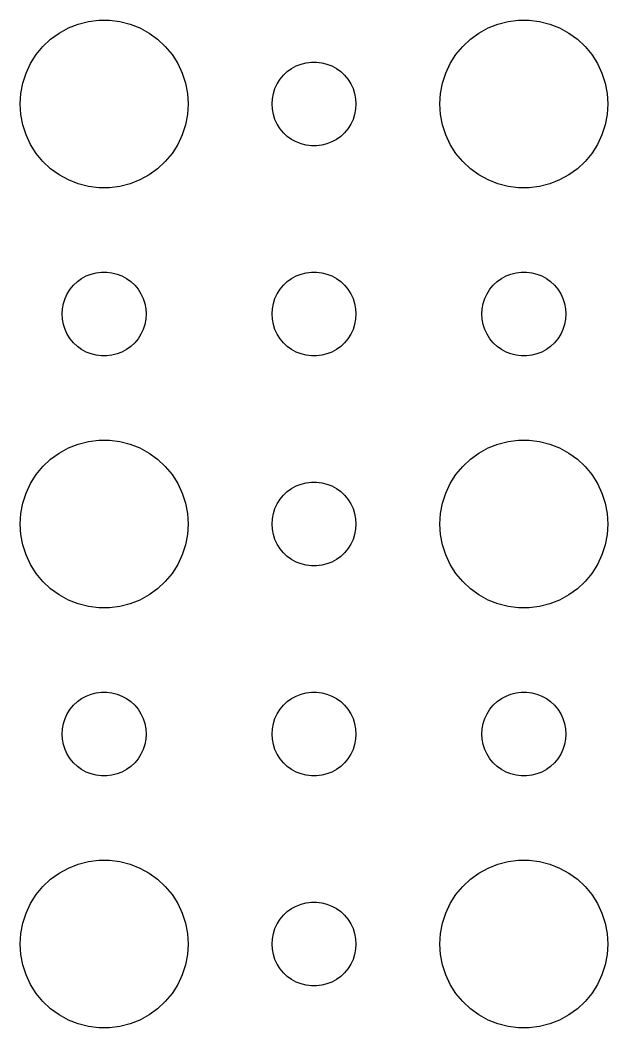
# Model space of a CAD drawing. Header units: metres. Extents: x -142 to 142, y -142 to 142.
# Drawn here: x -93 to -72, y -2.99 to 32.99 of the extents above; entities that cross this region are included whole.
import ezdxf

# ---------------------------------------------------------------- set-up
doc = ezdxf.new("R2010")
doc.units = ezdxf.units.M

msp = doc.modelspace()

# ---------------------------------------------------------------- linework, layer by layer
for p, q in [((-91.2773, 32.7145), (-90.927, 32.8532)), ((-90.927, 32.8532), (-90.5621, 32.9469)), ((-90.5621, 32.9469), (-90.1884, 32.9941)), ((-90.1884, 32.9941), (-89.8116, 32.9941)), ((-89.8116, 32.9941), (-89.4379, 32.9469)), ((-89.4379, 32.9469), (-89.073, 32.8532)), ((-89.073, 32.8532), (-88.7227, 32.7145)), ((-76.2773, 32.7145), (-75.927, 32.8532)), ((-75.927, 32.8532), (-75.5621, 32.9469)), ((-75.5621, 32.9469), (-75.1884, 32.9941)), ((-75.1884, 32.9941), (-74.8116, 32.9941)), ((-74.8116, 32.9941), (-74.4379, 32.9469)), ((-74.4379, 32.9469), (-74.073, 32.8532)), ((-74.073, 32.8532), (-73.7227, 32.7145)), ((-91.9123, 32.3115), (-91.6075, 32.533)), ((-91.6075, 32.533), (-91.2773, 32.7145)), ((-88.7227, 32.7145), (-88.3925, 32.533)), ((-88.3925, 32.533), (-88.0877, 32.3115)), ((-76.9123, 32.3115), (-76.6075, 32.533)), ((-76.6075, 32.533), (-76.2773, 32.7145)), ((-73.7227, 32.7145), (-73.3925, 32.533)), ((-73.3925, 32.533), (-73.0877, 32.3115)), ((-92.427, 31.7634), (-92.1869, 32.0536)), ((-92.1869, 32.0536), (-91.9123, 32.3115)), ((-88.0877, 32.3115), (-87.8131, 32.0536)), ((-87.8131, 32.0536), (-87.573, 31.7634)), ((-77.427, 31.7634), (-77.1869, 32.0536)), ((-77.1869, 32.0536), (-76.9123, 32.3115)), ((-73.0877, 32.3115), (-72.8131, 32.0536)), ((-72.8131, 32.0536), (-72.573, 31.7634)), ((-92.6289, 31.4453), (-92.427, 31.7634)), ((-87.573, 31.7634), (-87.3711, 31.4453)), ((-77.6289, 31.4453), (-77.427, 31.7634)), ((-72.573, 31.7634), (-72.3711, 31.4453)), ((-92.7893, 31.1044), (-92.6289, 31.4453)), ((-87.3711, 31.4453), (-87.2107, 31.1044)), ((-83.3037, 31.2665), (-83.1387, 31.3572)), ((-83.1387, 31.3572), (-82.9635, 31.4266)), ((-82.9635, 31.4266), (-82.7811, 31.4734)), ((-82.7811, 31.4734), (-82.5942, 31.497)), ((-82.5942, 31.497), (-82.4058, 31.497)), ((-82.4058, 31.497), (-82.2189, 31.4734)), ((-82.2189, 31.4734), (-82.0365, 31.4266)), ((-82.0365, 31.4266), (-81.8613, 31.3572)), ((-81.8613, 31.3572), (-81.6963, 31.2665)), ((-77.7893, 31.1044), (-77.6289, 31.4453)), ((-72.3711, 31.4453), (-72.2107, 31.1044)), ((-92.9057, 30.7461), (-92.7893, 31.1044)), ((-87.2107, 31.1044), (-87.0943, 30.7461)), ((-83.7135, 30.8817), (-83.5934, 31.0268)), ((-83.5934, 31.0268), (-83.4561, 31.1558)), ((-83.4561, 31.1558), (-83.3037, 31.2665)), ((-81.6963, 31.2665), (-81.5439, 31.1558)), ((-81.5439, 31.1558), (-81.4065, 31.0268)), ((-81.4065, 31.0268), (-81.2865, 30.8817)), ((-77.9057, 30.7461), (-77.7893, 31.1044)), ((-72.2107, 31.1044), (-72.0943, 30.7461)), ((-92.9763, 30.376), (-92.9057, 30.7461)), ((-87.0943, 30.7461), (-87.0237, 30.376)), ((-83.8947, 30.5522), (-83.8145, 30.7226)), ((-83.8145, 30.7226), (-83.7135, 30.8817)), ((-81.2865, 30.8817), (-81.1855, 30.7226)), ((-81.1855, 30.7226), (-81.1053, 30.5522)), ((-77.9763, 30.376), (-77.9057, 30.7461)), ((-72.0943, 30.7461), (-72.0237, 30.376)), ((-93, 30), (-92.9763, 30.376)), ((-87.0237, 30.376), (-87, 30)), ((-83.9882, 30.188), (-83.9529, 30.373)), ((-83.9529, 30.373), (-83.8947, 30.5522)), ((-81.1053, 30.5522), (-81.0471, 30.373)), ((-81.0471, 30.373), (-81.0118, 30.188)), ((-78, 30), (-77.9763, 30.376)), ((-72.0237, 30.376), (-72, 30)), ((-92.9763, 29.624), (-93, 30)), ((-87, 30), (-87.0237, 29.624)), ((-84, 30), (-83.9882, 30.188)), ((-83.9882, 29.812), (-84, 30)), ((-81.0118, 30.188), (-81, 30)), ((-81, 30), (-81.0118, 29.812)), ((-77.9763, 29.624), (-78, 30)), ((-72, 30), (-72.0237, 29.624)), ((-92.9057, 29.2539), (-92.9763, 29.624)), ((-87.0237, 29.624), (-87.0943, 29.2539)), ((-83.9529, 29.627), (-83.9882, 29.812)), ((-83.8947, 29.4478), (-83.9529, 29.627)), ((-81.0471, 29.627), (-81.1053, 29.4478)), ((-81.0118, 29.812), (-81.0471, 29.627)), ((-77.9057, 29.2539), (-77.9763, 29.624)), ((-72.0237, 29.624), (-72.0943, 29.2539)), ((-92.7893, 28.8956), (-92.9057, 29.2539)), ((-87.0943, 29.2539), (-87.2107, 28.8956)), ((-83.8145, 29.2774), (-83.8947, 29.4478)), ((-83.7135, 29.1183), (-83.8145, 29.2774)), ((-81.1855, 29.2774), (-81.2865, 29.1183)), ((-81.1053, 29.4478), (-81.1855, 29.2774)), ((-77.7893, 28.8956), (-77.9057, 29.2539)), ((-72.0943, 29.2539), (-72.2107, 28.8956)), ((-92.6289, 28.5547), (-92.7893, 28.8956)), ((-87.2107, 28.8956), (-87.3711, 28.5547)), ((-83.5934, 28.9732), (-83.7135, 29.1183)), ((-83.4561, 28.8442), (-83.5934, 28.9732)), ((-83.3037, 28.7335), (-83.4561, 28.8442)), ((-81.5439, 28.8442), (-81.6963, 28.7335)), ((-81.4065, 28.9732), (-81.5439, 28.8442)), ((-81.2865, 29.1183), (-81.4065, 28.9732)), ((-77.6289, 28.5547), (-77.7893, 28.8956)), ((-72.2107, 28.8956), (-72.3711, 28.5547)), ((-92.427, 28.2366), (-92.6289, 28.5547)), ((-87.3711, 28.5547), (-87.573, 28.2366)), ((-83.1387, 28.6427), (-83.3037, 28.7335)), ((-82.9635, 28.5734), (-83.1387, 28.6427)), ((-82.7811, 28.5266), (-82.9635, 28.5734)), ((-82.5942, 28.503), (-82.7811, 28.5266)), ((-82.4058, 28.503), (-82.5942, 28.503)), ((-82.2189, 28.5266), (-82.4058, 28.503)), ((-82.0365, 28.5734), (-82.2189, 28.5266)), ((-81.8613, 28.6427), (-82.0365, 28.5734)), ((-81.6963, 28.7335), (-81.8613, 28.6427)), ((-77.427, 28.2366), (-77.6289, 28.5547)), ((-72.3711, 28.5547), (-72.573, 28.2366)), ((-92.1869, 27.9464), (-92.427, 28.2366)), ((-87.573, 28.2366), (-87.8131, 27.9464)), ((-77.1869, 27.9464), (-77.427, 28.2366)), ((-72.573, 28.2366), (-72.8131, 27.9464)), ((-91.9123, 27.6884), (-92.1869, 27.9464)), ((-87.8131, 27.9464), (-88.0877, 27.6884)), ((-76.9123, 27.6884), (-77.1869, 27.9464)), ((-72.8131, 27.9464), (-73.0877, 27.6884)), ((-91.6075, 27.467), (-91.9123, 27.6884)), ((-91.2773, 27.2855), (-91.6075, 27.467)), ((-88.3925, 27.467), (-88.7227, 27.2855)), ((-88.0877, 27.6884), (-88.3925, 27.467)), ((-76.6075, 27.467), (-76.9123, 27.6884)), ((-76.2773, 27.2855), (-76.6075, 27.467)), ((-73.3925, 27.467), (-73.7227, 27.2855)), ((-73.0877, 27.6884), (-73.3925, 27.467)), ((-90.927, 27.1468), (-91.2773, 27.2855)), ((-90.5621, 27.0531), (-90.927, 27.1468)), ((-90.1884, 27.0059), (-90.5621, 27.0531)), ((-89.8116, 27.0059), (-90.1884, 27.0059)), ((-89.4379, 27.0531), (-89.8116, 27.0059)), ((-89.073, 27.1468), (-89.4379, 27.0531)), ((-88.7227, 27.2855), (-89.073, 27.1468)), ((-75.927, 27.1468), (-76.2773, 27.2855)), ((-75.5621, 27.0531), (-75.927, 27.1468)), ((-75.1884, 27.0059), (-75.5621, 27.0531)), ((-74.8116, 27.0059), (-75.1884, 27.0059)), ((-74.4379, 27.0531), (-74.8116, 27.0059)), ((-74.073, 27.1468), (-74.4379, 27.0531)), ((-73.7227, 27.2855), (-74.073, 27.1468)), ((-90.9561, 23.6558), (-90.8037, 23.7665)), ((-90.8037, 23.7665), (-90.6387, 23.8572)), ((-90.6387, 23.8572), (-90.4635, 23.9266)), ((-90.4635, 23.9266), (-90.2811, 23.9734)), ((-90.2811, 23.9734), (-90.0942, 23.997)), ((-90.0942, 23.997), (-89.9058, 23.997)), ((-89.9058, 23.997), (-89.7189, 23.9734)), ((-89.7189, 23.9734), (-89.5365, 23.9266)), ((-89.5365, 23.9266), (-89.3613, 23.8572)), ((-89.3613, 23.8572), (-89.1963, 23.7665)), ((-89.1963, 23.7665), (-89.0439, 23.6558)), ((-83.4561, 23.6558), (-83.3037, 23.7665)), ((-83.3037, 23.7665), (-83.1387, 23.8572)), ((-83.1387, 23.8572), (-82.9635, 23.9266)), ((-82.9635, 23.9266), (-82.7811, 23.9734)), ((-82.7811, 23.9734), (-82.5942, 23.997)), ((-82.5942, 23.997), (-82.4058, 23.997)), ((-82.4058, 23.997), (-82.2189, 23.9734)), ((-82.2189, 23.9734), (-82.0365, 23.9266)), ((-82.0365, 23.9266), (-81.8613, 23.8572)), ((-81.8613, 23.8572), (-81.6963, 23.7665)), ((-81.6963, 23.7665), (-81.5439, 23.6558)), ((-75.9561, 23.6558), (-75.8037, 23.7665)), ((-75.8037, 23.7665), (-75.6387, 23.8572)), ((-75.6387, 23.8572), (-75.4635, 23.9266)), ((-75.4635, 23.9266), (-75.2811, 23.9734)), ((-75.2811, 23.9734), (-75.0942, 23.997)), ((-75.0942, 23.997), (-74.9058, 23.997)), ((-74.9058, 23.997), (-74.7189, 23.9734)), ((-74.7189, 23.9734), (-74.5365, 23.9266)), ((-74.5365, 23.9266), (-74.3613, 23.8572)), ((-74.3613, 23.8572), (-74.1963, 23.7665)), ((-74.1963, 23.7665), (-74.0439, 23.6558)), ((-91.2135, 23.3817), (-91.0934, 23.5268)), ((-91.0934, 23.5268), (-90.9561, 23.6558)), ((-89.0439, 23.6558), (-88.9065, 23.5268)), ((-88.9065, 23.5268), (-88.7865, 23.3817)), ((-83.7135, 23.3817), (-83.5934, 23.5268)), ((-83.5934, 23.5268), (-83.4561, 23.6558)), ((-81.5439, 23.6558), (-81.4065, 23.5268)), ((-81.4065, 23.5268), (-81.2865, 23.3817)), ((-76.2135, 23.3817), (-76.0934, 23.5268)), ((-76.0934, 23.5268), (-75.9561, 23.6558)), ((-74.0439, 23.6558), (-73.9065, 23.5268)), ((-73.9065, 23.5268), (-73.7865, 23.3817)), ((-91.4529, 22.873), (-91.3947, 23.0522)), ((-91.3947, 23.0522), (-91.3145, 23.2226)), ((-91.3145, 23.2226), (-91.2135, 23.3817)), ((-88.7865, 23.3817), (-88.6855, 23.2226)), ((-88.6855, 23.2226), (-88.6053, 23.0522)), ((-88.6053, 23.0522), (-88.5471, 22.873)), ((-83.9529, 22.873), (-83.8947, 23.0522)), ((-83.8947, 23.0522), (-83.8145, 23.2226)), ((-83.8145, 23.2226), (-83.7135, 23.3817)), ((-81.2865, 23.3817), (-81.1855, 23.2226)), ((-81.1855, 23.2226), (-81.1053, 23.0522)), ((-81.1053, 23.0522), (-81.0471, 22.873)), ((-76.4529, 22.873), (-76.3947, 23.0522)), ((-76.3947, 23.0522), (-76.3145, 23.2226)), ((-76.3145, 23.2226), (-76.2135, 23.3817)), ((-73.7865, 23.3817), (-73.6855, 23.2226)), ((-73.6855, 23.2226), (-73.6053, 23.0522)), ((-73.6053, 23.0522), (-73.5471, 22.873)), ((-91.5, 22.5), (-91.4882, 22.688)), ((-91.4882, 22.688), (-91.4529, 22.873)), ((-88.5471, 22.873), (-88.5118, 22.688)), ((-88.5118, 22.688), (-88.5, 22.5)), ((-84, 22.5), (-83.9882, 22.688)), ((-83.9882, 22.688), (-83.9529, 22.873)), ((-81.0471, 22.873), (-81.0118, 22.688)), ((-81.0118, 22.688), (-81, 22.5)), ((-76.5, 22.5), (-76.4882, 22.688)), ((-76.4882, 22.688), (-76.4529, 22.873)), ((-73.5471, 22.873), (-73.5118, 22.688)), ((-73.5118, 22.688), (-73.5, 22.5)), ((-91.4882, 22.312), (-91.5, 22.5)), ((-88.5, 22.5), (-88.5118, 22.312)), ((-83.9882, 22.312), (-84, 22.5)), ((-81, 22.5), (-81.0118, 22.312)), ((-76.4882, 22.312), (-76.5, 22.5)), ((-73.5, 22.5), (-73.5118, 22.312)), ((-91.4529, 22.127), (-91.4882, 22.312)), ((-91.3947, 21.9478), (-91.4529, 22.127)), ((-88.5471, 22.127), (-88.6053, 21.9478)), ((-88.5118, 22.312), (-88.5471, 22.127)), ((-83.9529, 22.127), (-83.9882, 22.312)), ((-83.8947, 21.9478), (-83.9529, 22.127)), ((-81.0471, 22.127), (-81.1053, 21.9478)), ((-81.0118, 22.312), (-81.0471, 22.127)), ((-76.4529, 22.127), (-76.4882, 22.312)), ((-76.3947, 21.9478), (-76.4529, 22.127)), ((-73.5471, 22.127), (-73.6053, 21.9478)), ((-73.5118, 22.312), (-73.5471, 22.127)), ((-91.3145, 21.7774), (-91.3947, 21.9478)), ((-91.2135, 21.6183), (-91.3145, 21.7774)), ((-91.0934, 21.4732), (-91.2135, 21.6183)), ((-88.7865, 21.6183), (-88.9065, 21.4732)), ((-88.6855, 21.7774), (-88.7865, 21.6183)), ((-88.6053, 21.9478), (-88.6855, 21.7774)), ((-83.8145, 21.7774), (-83.8947, 21.9478)), ((-83.7135, 21.6183), (-83.8145, 21.7774)), ((-83.5934, 21.4732), (-83.7135, 21.6183)), ((-81.2865, 21.6183), (-81.4065, 21.4732)), ((-81.1855, 21.7774), (-81.2865, 21.6183)), ((-81.1053, 21.9478), (-81.1855, 21.7774)), ((-76.3145, 21.7774), (-76.3947, 21.9478)), ((-76.2135, 21.6183), (-76.3145, 21.7774)), ((-76.0934, 21.4732), (-76.2135, 21.6183)), ((-73.7865, 21.6183), (-73.9065, 21.4732)), ((-73.6855, 21.7774), (-73.7865, 21.6183)), ((-73.6053, 21.9478), (-73.6855, 21.7774)), ((-90.9561, 21.3442), (-91.0934, 21.4732)), ((-90.8037, 21.2335), (-90.9561, 21.3442)), ((-90.6387, 21.1427), (-90.8037, 21.2335)), ((-89.1963, 21.2335), (-89.3613, 21.1427)), ((-89.0439, 21.3442), (-89.1963, 21.2335)), ((-88.9065, 21.4732), (-89.0439, 21.3442)), ((-83.4561, 21.3442), (-83.5934, 21.4732)), ((-83.3037, 21.2335), (-83.4561, 21.3442)), ((-83.1387, 21.1427), (-83.3037, 21.2335)), ((-81.6963, 21.2335), (-81.8613, 21.1427)), ((-81.5439, 21.3442), (-81.6963, 21.2335)), ((-81.4065, 21.4732), (-81.5439, 21.3442)), ((-75.9561, 21.3442), (-76.0934, 21.4732)), ((-75.8037, 21.2335), (-75.9561, 21.3442)), ((-75.6387, 21.1427), (-75.8037, 21.2335)), ((-74.1963, 21.2335), (-74.3613, 21.1427)), ((-74.0439, 21.3442), (-74.1963, 21.2335)), ((-73.9065, 21.4732), (-74.0439, 21.3442)), ((-90.4635, 21.0734), (-90.6387, 21.1427)), ((-90.2811, 21.0266), (-90.4635, 21.0734)), ((-90.0942, 21.003), (-90.2811, 21.0266)), ((-89.9058, 21.003), (-90.0942, 21.003)), ((-89.7189, 21.0266), (-89.9058, 21.003)), ((-89.5365, 21.0734), (-89.7189, 21.0266)), ((-89.3613, 21.1427), (-89.5365, 21.0734)), ((-82.9635, 21.0734), (-83.1387, 21.1427)), ((-82.7811, 21.0266), (-82.9635, 21.0734)), ((-82.5942, 21.003), (-82.7811, 21.0266)), ((-82.4058, 21.003), (-82.5942, 21.003)), ((-82.2189, 21.0266), (-82.4058, 21.003)), ((-82.0365, 21.0734), (-82.2189, 21.0266)), ((-81.8613, 21.1427), (-82.0365, 21.0734)), ((-75.4635, 21.0734), (-75.6387, 21.1427)), ((-75.2811, 21.0266), (-75.4635, 21.0734)), ((-75.0942, 21.003), (-75.2811, 21.0266)), ((-74.9058, 21.003), (-75.0942, 21.003)), ((-74.7189, 21.0266), (-74.9058, 21.003)), ((-74.5365, 21.0734), (-74.7189, 21.0266)), ((-74.3613, 21.1427), (-74.5365, 21.0734)), ((-90.5621, 17.9469), (-90.1884, 17.9941)), ((-90.1884, 17.9941), (-89.8116, 17.9941)), ((-89.8116, 17.9941), (-89.4379, 17.9469)), ((-75.5621, 17.9469), (-75.1884, 17.9941)), ((-75.1884, 17.9941), (-74.8116, 17.9941)), ((-74.8116, 17.9941), (-74.4379, 17.9469)), ((-91.6075, 17.533), (-91.2773, 17.7145)), ((-91.2773, 17.7145), (-90.927, 17.8532)), ((-90.927, 17.8532), (-90.5621, 17.9469)), ((-89.4379, 17.9469), (-89.073, 17.8532)), ((-89.073, 17.8532), (-88.7227, 17.7145)), ((-88.7227, 17.7145), (-88.3925, 17.533)), ((-76.6075, 17.533), (-76.2773, 17.7145)), ((-76.2773, 17.7145), (-75.927, 17.8532)), ((-75.927, 17.8532), (-75.5621, 17.9469)), ((-74.4379, 17.9469), (-74.073, 17.8532)), ((-74.073, 17.8532), (-73.7227, 17.7145)), ((-73.7227, 17.7145), (-73.3925, 17.533)), ((-92.1869, 17.0536), (-91.9123, 17.3115)), ((-91.9123, 17.3115), (-91.6075, 17.533)), ((-88.3925, 17.533), (-88.0877, 17.3115)), ((-88.0877, 17.3115), (-87.8131, 17.0536)), ((-77.1869, 17.0536), (-76.9123, 17.3115)), ((-76.9123, 17.3115), (-76.6075, 17.533)), ((-73.3925, 17.533), (-73.0877, 17.3115)), ((-73.0877, 17.3115), (-72.8131, 17.0536)), ((-92.427, 16.7634), (-92.1869, 17.0536)), ((-87.8131, 17.0536), (-87.573, 16.7634)), ((-77.427, 16.7634), (-77.1869, 17.0536)), ((-72.8131, 17.0536), (-72.573, 16.7634)), ((-92.6289, 16.4453), (-92.427, 16.7634)), ((-87.573, 16.7634), (-87.3711, 16.4453)), ((-77.6289, 16.4453), (-77.427, 16.7634)), ((-72.573, 16.7634), (-72.3711, 16.4453)), ((-92.7893, 16.1044), (-92.6289, 16.4453)), ((-87.3711, 16.4453), (-87.2107, 16.1044)), ((-83.4561, 16.1558), (-83.3037, 16.2665)), ((-83.3037, 16.2665), (-83.1387, 16.3572)), ((-83.1387, 16.3572), (-82.9635, 16.4266)), ((-82.9635, 16.4266), (-82.7811, 16.4734)), ((-82.7811, 16.4734), (-82.5942, 16.497)), ((-82.5942, 16.497), (-82.4058, 16.497)), ((-82.4058, 16.497), (-82.2189, 16.4734)), ((-82.2189, 16.4734), (-82.0365, 16.4266)), ((-82.0365, 16.4266), (-81.8613, 16.3572)), ((-81.8613, 16.3572), (-81.6963, 16.2665)), ((-81.6963, 16.2665), (-81.5439, 16.1558)), ((-77.7893, 16.1044), (-77.6289, 16.4453)), ((-72.3711, 16.4453), (-72.2107, 16.1044)), ((-92.9057, 15.7461), (-92.7893, 16.1044)), ((-87.2107, 16.1044), (-87.0943, 15.7461)), ((-83.8145, 15.7226), (-83.7135, 15.8817)), ((-83.7135, 15.8817), (-83.5934, 16.0268)), ((-83.5934, 16.0268), (-83.4561, 16.1558)), ((-81.5439, 16.1558), (-81.4065, 16.0268)), ((-81.4065, 16.0268), (-81.2865, 15.8817)), ((-81.2865, 15.8817), (-81.1855, 15.7226)), ((-77.9057, 15.7461), (-77.7893, 16.1044)), ((-72.2107, 16.1044), (-72.0943, 15.7461)), ((-92.9763, 15.376), (-92.9057, 15.7461)), ((-87.0943, 15.7461), (-87.0237, 15.376)), ((-83.9529, 15.373), (-83.8947, 15.5522)), ((-83.8947, 15.5522), (-83.8145, 15.7226)), ((-81.1855, 15.7226), (-81.1053, 15.5522)), ((-81.1053, 15.5522), (-81.0471, 15.373)), ((-77.9763, 15.376), (-77.9057, 15.7461)), ((-72.0943, 15.7461), (-72.0237, 15.376)), ((-93, 15), (-92.9763, 15.376)), ((-87.0237, 15.376), (-87, 15)), ((-84, 15), (-83.9882, 15.188)), ((-83.9882, 15.188), (-83.9529, 15.373)), ((-81.0471, 15.373), (-81.0118, 15.188)), ((-81.0118, 15.188), (-81, 15)), ((-78, 15), (-77.9763, 15.376)), ((-72.0237, 15.376), (-72, 15)), ((-92.9763, 14.624), (-93, 15)), ((-87, 15), (-87.0237, 14.624)), ((-83.9882, 14.812), (-84, 15)), ((-83.9529, 14.627), (-83.9882, 14.812)), ((-81.0118, 14.812), (-81.0471, 14.627)), ((-81, 15), (-81.0118, 14.812)), ((-77.9763, 14.624), (-78, 15)), ((-72, 15), (-72.0237, 14.624)), ((-92.9057, 14.2539), (-92.9763, 14.624)), ((-87.0237, 14.624), (-87.0943, 14.2539)), ((-83.8947, 14.4478), (-83.9529, 14.627)), ((-83.8145, 14.2774), (-83.8947, 14.4478)), ((-81.1053, 14.4478), (-81.1855, 14.2774)), ((-81.0471, 14.627), (-81.1053, 14.4478)), ((-77.9057, 14.2539), (-77.9763, 14.624)), ((-72.0237, 14.624), (-72.0943, 14.2539)), ((-92.7893, 13.8956), (-92.9057, 14.2539)), ((-87.0943, 14.2539), (-87.2107, 13.8956)), ((-83.7135, 14.1183), (-83.8145, 14.2774)), ((-83.5934, 13.9732), (-83.7135, 14.1183)), ((-81.2865, 14.1183), (-81.4065, 13.9732)), ((-81.1855, 14.2774), (-81.2865, 14.1183)), ((-77.7893, 13.8956), (-77.9057, 14.2539)), ((-72.0943, 14.2539), (-72.2107, 13.8956)), ((-92.6289, 13.5547), (-92.7893, 13.8956)), ((-87.2107, 13.8956), (-87.3711, 13.5547)), ((-83.4561, 13.8442), (-83.5934, 13.9732)), ((-83.3037, 13.7335), (-83.4561, 13.8442)), ((-83.1387, 13.6427), (-83.3037, 13.7335)), ((-81.6963, 13.7335), (-81.8613, 13.6427)), ((-81.5439, 13.8442), (-81.6963, 13.7335)), ((-81.4065, 13.9732), (-81.5439, 13.8442)), ((-77.6289, 13.5547), (-77.7893, 13.8956)), ((-72.2107, 13.8956), (-72.3711, 13.5547)), ((-92.427, 13.2366), (-92.6289, 13.5547)), ((-87.3711, 13.5547), (-87.573, 13.2366)), ((-82.9635, 13.5734), (-83.1387, 13.6427)), ((-82.7811, 13.5266), (-82.9635, 13.5734)), ((-82.5942, 13.5029), (-82.7811, 13.5266)), ((-82.4058, 13.5029), (-82.5942, 13.5029)), ((-82.2189, 13.5266), (-82.4058, 13.5029)), ((-82.0365, 13.5734), (-82.2189, 13.5266)), ((-81.8613, 13.6427), (-82.0365, 13.5734)), ((-77.427, 13.2366), (-77.6289, 13.5547)), ((-72.3711, 13.5547), (-72.573, 13.2366)), ((-92.1869, 12.9464), (-92.427, 13.2366)), ((-87.573, 13.2366), (-87.8131, 12.9464)), ((-77.1869, 12.9464), (-77.427, 13.2366)), ((-72.573, 13.2366), (-72.8131, 12.9464)), ((-91.9123, 12.6884), (-92.1869, 12.9464)), ((-91.6075, 12.467), (-91.9123, 12.6884)), ((-88.0877, 12.6884), (-88.3925, 12.467)), ((-87.8131, 12.9464), (-88.0877, 12.6884)), ((-76.9123, 12.6884), (-77.1869, 12.9464)), ((-76.6075, 12.467), (-76.9123, 12.6884)), ((-73.0877, 12.6884), (-73.3925, 12.467)), ((-72.8131, 12.9464), (-73.0877, 12.6884)), ((-91.2773, 12.2855), (-91.6075, 12.467)), ((-90.927, 12.1468), (-91.2773, 12.2855)), ((-88.7227, 12.2855), (-89.073, 12.1468)), ((-88.3925, 12.467), (-88.7227, 12.2855)), ((-76.2773, 12.2855), (-76.6075, 12.467)), ((-75.927, 12.1468), (-76.2773, 12.2855)), ((-73.7227, 12.2855), (-74.073, 12.1468)), ((-73.3925, 12.467), (-73.7227, 12.2855)), ((-90.5621, 12.0531), (-90.927, 12.1468)), ((-90.1884, 12.0059), (-90.5621, 12.0531)), ((-89.8116, 12.0059), (-90.1884, 12.0059)), ((-89.4379, 12.0531), (-89.8116, 12.0059)), ((-89.073, 12.1468), (-89.4379, 12.0531)), ((-75.5621, 12.0531), (-75.927, 12.1468)), ((-75.1884, 12.0059), (-75.5621, 12.0531)), ((-74.8116, 12.0059), (-75.1884, 12.0059)), ((-74.4379, 12.0531), (-74.8116, 12.0059)), ((-74.073, 12.1468), (-74.4379, 12.0531)), ((-91.0934, 8.52681), (-90.9561, 8.65576)), ((-90.9561, 8.65576), (-90.8037, 8.76648)), ((-90.8037, 8.76648), (-90.6387, 8.85724)), ((-90.6387, 8.85724), (-90.4635, 8.92657)), ((-90.4635, 8.92657), (-90.2811, 8.97342)), ((-90.2811, 8.97342), (-90.0942, 8.99704)), ((-90.0942, 8.99704), (-89.9058, 8.99704)), ((-89.9058, 8.99704), (-89.7189, 8.97342)), ((-89.7189, 8.97342), (-89.5365, 8.92657)), ((-89.5365, 8.92657), (-89.3613, 8.85724)), ((-89.3613, 8.85724), (-89.1963, 8.76648)), ((-89.1963, 8.76648), (-89.0439, 8.65576)), ((-89.0439, 8.65576), (-88.9065, 8.52681)), ((-83.5934, 8.52681), (-83.4561, 8.65576)), ((-83.4561, 8.65576), (-83.3037, 8.76648)), ((-83.3037, 8.76648), (-83.1387, 8.85724)), ((-83.1387, 8.85724), (-82.9635, 8.92657)), ((-82.9635, 8.92657), (-82.7811, 8.97342)), ((-82.7811, 8.97342), (-82.5942, 8.99704)), ((-82.5942, 8.99704), (-82.4058, 8.99704)), ((-82.4058, 8.99704), (-82.2189, 8.97342)), ((-82.2189, 8.97342), (-82.0365, 8.92657)), ((-82.0365, 8.92657), (-81.8613, 8.85724)), ((-81.8613, 8.85724), (-81.6963, 8.76648)), ((-81.6963, 8.76648), (-81.5439, 8.65576)), ((-81.5439, 8.65576), (-81.4065, 8.52681)), ((-76.0934, 8.52681), (-75.9561, 8.65576)), ((-75.9561, 8.65576), (-75.8037, 8.76648)), ((-75.8037, 8.76648), (-75.6387, 8.85724)), ((-75.6387, 8.85724), (-75.4635, 8.92657)), ((-75.4635, 8.92657), (-75.2811, 8.97342)), ((-75.2811, 8.97342), (-75.0942, 8.99704)), ((-75.0942, 8.99704), (-74.9058, 8.99704)), ((-74.9058, 8.99704), (-74.7189, 8.97342)), ((-74.7189, 8.97342), (-74.5365, 8.92657)), ((-74.5365, 8.92657), (-74.3613, 8.85724)), ((-74.3613, 8.85724), (-74.1963, 8.76648)), ((-74.1963, 8.76648), (-74.0439, 8.65576)), ((-74.0439, 8.65576), (-73.9065, 8.52681)), ((-91.3145, 8.22263), (-91.2135, 8.38167)), ((-91.2135, 8.38167), (-91.0934, 8.52681)), ((-88.9065, 8.52681), (-88.7865, 8.38167)), ((-88.7865, 8.38167), (-88.6855, 8.22263)), ((-83.8145, 8.22263), (-83.7135, 8.38167)), ((-83.7135, 8.38167), (-83.5934, 8.52681)), ((-81.4065, 8.52681), (-81.2865, 8.38167)), ((-81.2865, 8.38167), (-81.1855, 8.22263)), ((-76.3145, 8.22263), (-76.2135, 8.38167)), ((-76.2135, 8.38167), (-76.0934, 8.52681)), ((-73.9065, 8.52681), (-73.7865, 8.38167)), ((-73.7865, 8.38167), (-73.6855, 8.22263)), ((-91.4529, 7.87303), (-91.3947, 8.05219)), ((-91.3947, 8.05219), (-91.3145, 8.22263)), ((-88.6855, 8.22263), (-88.6053, 8.05219)), ((-88.6053, 8.05219), (-88.5471, 7.87303)), ((-83.9529, 7.87303), (-83.8947, 8.05219)), ((-83.8947, 8.05219), (-83.8145, 8.22263)), ((-81.1855, 8.22263), (-81.1053, 8.05219)), ((-81.1053, 8.05219), (-81.0471, 7.87303)), ((-76.4529, 7.87303), (-76.3947, 8.05219)), ((-76.3947, 8.05219), (-76.3145, 8.22263)), ((-73.6855, 8.22263), (-73.6053, 8.05219)), ((-73.6053, 8.05219), (-73.5471, 7.87303)), ((-91.5, 7.5), (-91.4882, 7.68799)), ((-91.4882, 7.68799), (-91.4529, 7.87303)), ((-88.5471, 7.87303), (-88.5118, 7.68799)), ((-88.5118, 7.68799), (-88.5, 7.5)), ((-84, 7.5), (-83.9882, 7.68799)), ((-83.9882, 7.68799), (-83.9529, 7.87303)), ((-81.0471, 7.87303), (-81.0118, 7.68799)), ((-81.0118, 7.68799), (-81, 7.5)), ((-76.5, 7.5), (-76.4882, 7.68799)), ((-76.4882, 7.68799), (-76.4529, 7.87303)), ((-73.5471, 7.87303), (-73.5118, 7.68799)), ((-73.5118, 7.68799), (-73.5, 7.5)), ((-91.4882, 7.312), (-91.5, 7.5)), ((-91.4529, 7.12695), (-91.4882, 7.312)), ((-88.5118, 7.312), (-88.5471, 7.12695)), ((-88.5, 7.5), (-88.5118, 7.312)), ((-83.9882, 7.312), (-84, 7.5)), ((-83.9529, 7.12695), (-83.9882, 7.312)), ((-81.0118, 7.312), (-81.0471, 7.12695)), ((-81, 7.5), (-81.0118, 7.312)), ((-76.4882, 7.312), (-76.5, 7.5)), ((-76.4529, 7.12695), (-76.4882, 7.312)), ((-73.5118, 7.312), (-73.5471, 7.12695)), ((-73.5, 7.5), (-73.5118, 7.312)), ((-91.3947, 6.9478), (-91.4529, 7.12695)), ((-91.3145, 6.77736), (-91.3947, 6.9478)), ((-88.6053, 6.9478), (-88.6855, 6.77736)), ((-88.5471, 7.12695), (-88.6053, 6.9478)), ((-83.8947, 6.9478), (-83.9529, 7.12695)), ((-83.8145, 6.77736), (-83.8947, 6.9478)), ((-81.1053, 6.9478), (-81.1855, 6.77736)), ((-81.0471, 7.12695), (-81.1053, 6.9478)), ((-76.3947, 6.9478), (-76.4529, 7.12695)), ((-76.3145, 6.77736), (-76.3947, 6.9478)), ((-73.6053, 6.9478), (-73.6855, 6.77736)), ((-73.5471, 7.12695), (-73.6053, 6.9478)), ((-91.2135, 6.61832), (-91.3145, 6.77736)), ((-91.0934, 6.47318), (-91.2135, 6.61832)), ((-88.7865, 6.61832), (-88.9065, 6.47318)), ((-88.6855, 6.77736), (-88.7865, 6.61832)), ((-83.7135, 6.61832), (-83.8145, 6.77736)), ((-83.5934, 6.47318), (-83.7135, 6.61832)), ((-81.2865, 6.61832), (-81.4065, 6.47318)), ((-81.1855, 6.77736), (-81.2865, 6.61832)), ((-76.2135, 6.61832), (-76.3145, 6.77736)), ((-76.0934, 6.47318), (-76.2135, 6.61832)), ((-73.7865, 6.61832), (-73.9065, 6.47318)), ((-73.6855, 6.77736), (-73.7865, 6.61832)), ((-90.9561, 6.34422), (-91.0934, 6.47318)), ((-90.8037, 6.23351), (-90.9561, 6.34422)), ((-90.6387, 6.14275), (-90.8037, 6.23351)), ((-90.4635, 6.07341), (-90.6387, 6.14275)), ((-89.3613, 6.14275), (-89.5365, 6.07341)), ((-89.1963, 6.23351), (-89.3613, 6.14275)), ((-89.0439, 6.34422), (-89.1963, 6.23351)), ((-88.9065, 6.47318), (-89.0439, 6.34422)), ((-83.4561, 6.34422), (-83.5934, 6.47318)), ((-83.3037, 6.23351), (-83.4561, 6.34422)), ((-83.1387, 6.14275), (-83.3037, 6.23351)), ((-82.9635, 6.07341), (-83.1387, 6.14275)), ((-81.8613, 6.14275), (-82.0365, 6.07341)), ((-81.6963, 6.23351), (-81.8613, 6.14275)), ((-81.5439, 6.34422), (-81.6963, 6.23351)), ((-81.4065, 6.47318), (-81.5439, 6.34422)), ((-75.9561, 6.34422), (-76.0934, 6.47318)), ((-75.8037, 6.23351), (-75.9561, 6.34422)), ((-75.6387, 6.14275), (-75.8037, 6.23351)), ((-75.4635, 6.07341), (-75.6387, 6.14275)), ((-74.3613, 6.14275), (-74.5365, 6.07341)), ((-74.1963, 6.23351), (-74.3613, 6.14275)), ((-74.0439, 6.34422), (-74.1963, 6.23351)), ((-73.9065, 6.47318), (-74.0439, 6.34422)), ((-90.2811, 6.02657), (-90.4635, 6.07341)), ((-90.0942, 6.00294), (-90.2811, 6.02657)), ((-89.9058, 6.00294), (-90.0942, 6.00294)), ((-89.7189, 6.02657), (-89.9058, 6.00294)), ((-89.5365, 6.07341), (-89.7189, 6.02657)), ((-82.7811, 6.02657), (-82.9635, 6.07341)), ((-82.5942, 6.00294), (-82.7811, 6.02657)), ((-82.4058, 6.00294), (-82.5942, 6.00294)), ((-82.2189, 6.02657), (-82.4058, 6.00294)), ((-82.0365, 6.07341), (-82.2189, 6.02657)), ((-75.2811, 6.02657), (-75.4635, 6.07341)), ((-75.0942, 6.00294), (-75.2811, 6.02657)), ((-74.9058, 6.00294), (-75.0942, 6.00294)), ((-74.7189, 6.02657), (-74.9058, 6.00294)), ((-74.5365, 6.07341), (-74.7189, 6.02657)), ((-90.927, 2.85316), (-90.5621, 2.94685)), ((-90.5621, 2.94685), (-90.1884, 2.99408)), ((-90.1884, 2.99408), (-89.8116, 2.99408)), ((-89.8116, 2.99408), (-89.4379, 2.94685)), ((-89.4379, 2.94685), (-89.073, 2.85316)), ((-75.927, 2.85316), (-75.5621, 2.94685)), ((-75.5621, 2.94685), (-75.1884, 2.99408)), ((-75.1884, 2.99408), (-74.8116, 2.99408)), ((-74.8116, 2.99408), (-74.4379, 2.94685)), ((-74.4379, 2.94685), (-74.073, 2.85316)), ((-91.9123, 2.31154), (-91.6075, 2.53297)), ((-91.6075, 2.53297), (-91.2773, 2.71448)), ((-91.2773, 2.71448), (-90.927, 2.85316)), ((-89.073, 2.85316), (-88.7227, 2.71448)), ((-88.7227, 2.71448), (-88.3925, 2.53297)), ((-88.3925, 2.53297), (-88.0877, 2.31154)), ((-76.9123, 2.31154), (-76.6075, 2.53297)), ((-76.6075, 2.53297), (-76.2773, 2.71448)), ((-76.2773, 2.71448), (-75.927, 2.85316)), ((-74.073, 2.85316), (-73.7227, 2.71448)), ((-73.7227, 2.71448), (-73.3925, 2.53297)), ((-73.3925, 2.53297), (-73.0877, 2.31154)), ((-92.1869, 2.05363), (-91.9123, 2.31154)), ((-88.0877, 2.31154), (-87.8131, 2.05363)), ((-77.1869, 2.05363), (-76.9123, 2.31154)), ((-73.0877, 2.31154), (-72.8131, 2.05363)), ((-92.427, 1.76335), (-92.1869, 2.05363)), ((-87.8131, 2.05363), (-87.573, 1.76335)), ((-77.427, 1.76335), (-77.1869, 2.05363)), ((-72.8131, 2.05363), (-72.573, 1.76335)), ((-92.7893, 1.10437), (-92.6289, 1.44525)), ((-92.6289, 1.44525), (-92.427, 1.76335)), ((-87.573, 1.76335), (-87.3711, 1.44525)), ((-87.3711, 1.44525), (-87.2107, 1.10437)), ((-82.9635, 1.42657), (-82.7811, 1.47342)), ((-82.7811, 1.47342), (-82.5942, 1.49704)), ((-82.5942, 1.49704), (-82.4058, 1.49704)), ((-82.4058, 1.49704), (-82.2189, 1.47342)), ((-82.2189, 1.47342), (-82.0365, 1.42657)), ((-77.7893, 1.10437), (-77.6289, 1.44525)), ((-77.6289, 1.44525), (-77.427, 1.76335)), ((-72.573, 1.76335), (-72.3711, 1.44525)), ((-72.3711, 1.44525), (-72.2107, 1.10437)), ((-92.9057, 0.74606), (-92.7893, 1.10437)), ((-87.2107, 1.10437), (-87.0943, 0.74606)), ((-83.5934, 1.02681), (-83.4561, 1.15576)), ((-83.4561, 1.15576), (-83.3037, 1.26648)), ((-83.3037, 1.26648), (-83.1387, 1.35724)), ((-83.1387, 1.35724), (-82.9635, 1.42657)), ((-82.0365, 1.42657), (-81.8613, 1.35724)), ((-81.8613, 1.35724), (-81.6963, 1.26648)), ((-81.6963, 1.26648), (-81.5439, 1.15576)), ((-81.5439, 1.15576), (-81.4065, 1.02681)), ((-77.9057, 0.74606), (-77.7893, 1.10437)), ((-72.2107, 1.10437), (-72.0943, 0.74606)), ((-92.9763, 0.37599), (-92.9057, 0.74606)), ((-87.0943, 0.74606), (-87.0237, 0.37599)), ((-83.8947, 0.55219), (-83.8145, 0.72263)), ((-83.8145, 0.72263), (-83.7135, 0.88167)), ((-83.7135, 0.88167), (-83.5934, 1.02681)), ((-81.4065, 1.02681), (-81.2865, 0.88167)), ((-81.2865, 0.88167), (-81.1855, 0.72263)), ((-81.1855, 0.72263), (-81.1053, 0.55219)), ((-77.9763, 0.37599), (-77.9057, 0.74606)), ((-72.0943, 0.74606), (-72.0237, 0.37599)), ((-93, 0), (-92.9763, 0.37599)), ((-87.0237, 0.37599), (-87, 0)), ((-83.9882, 0.18799), (-83.9529, 0.37303)), ((-83.9529, 0.37303), (-83.8947, 0.55219)), ((-81.1053, 0.55219), (-81.0471, 0.37303)), ((-81.0471, 0.37303), (-81.0118, 0.18799)), ((-78, 0), (-77.9763, 0.37599)), ((-72.0237, 0.37599), (-72, 0)), ((-92.9763, -0.37599), (-93, 0)), ((-87, 0), (-87.0237, -0.37599)), ((-84, 0), (-83.9882, 0.18799)), ((-83.9882, -0.18799), (-84, 0)), ((-81.0118, 0.18799), (-81, 0)), ((-81, 0), (-81.0118, -0.18799)), ((-77.9763, -0.37599), (-78, 0)), ((-72, 0), (-72.0237, -0.37599)), ((-83.9529, -0.37303), (-83.9882, -0.18799)), ((-81.0118, -0.18799), (-81.0471, -0.37303)), ((-92.9057, -0.74606), (-92.9763, -0.37599)), ((-87.0237, -0.37599), (-87.0943, -0.74606)), ((-83.8947, -0.55219), (-83.9529, -0.37303)), ((-83.8145, -0.72263), (-83.8947, -0.55219)), ((-81.1053, -0.55219), (-81.1855, -0.72263)), ((-81.0471, -0.37303), (-81.1053, -0.55219)), ((-77.9057, -0.74606), (-77.9763, -0.37599)), ((-72.0237, -0.37599), (-72.0943, -0.74606)), ((-92.7893, -1.10437), (-92.9057, -0.74606)), ((-87.0943, -0.74606), (-87.2107, -1.10437)), ((-83.7135, -0.88167), (-83.8145, -0.72263)), ((-83.5934, -1.02681), (-83.7135, -0.88167)), ((-83.4561, -1.15576), (-83.5934, -1.02681)), ((-81.4065, -1.02681), (-81.5439, -1.15576)), ((-81.2865, -0.88167), (-81.4065, -1.02681)), ((-81.1855, -0.72263), (-81.2865, -0.88167)), ((-77.7893, -1.10437), (-77.9057, -0.74606)), ((-72.0943, -0.74606), (-72.2107, -1.10437)), ((-92.6289, -1.44525), (-92.7893, -1.10437)), ((-87.2107, -1.10437), (-87.3711, -1.44525)), ((-83.3037, -1.26648), (-83.4561, -1.15576)), ((-83.1387, -1.35724), (-83.3037, -1.26648)), ((-82.9635, -1.42657), (-83.1387, -1.35724)), ((-82.7811, -1.47342), (-82.9635, -1.42657)), ((-82.0365, -1.42657), (-82.2189, -1.47342)), ((-81.8613, -1.35724), (-82.0365, -1.42657)), ((-81.6963, -1.26648), (-81.8613, -1.35724)), ((-81.5439, -1.15576), (-81.6963, -1.26648)), ((-77.6289, -1.44525), (-77.7893, -1.10437)), ((-72.2107, -1.10437), (-72.3711, -1.44525)), ((-92.427, -1.76335), (-92.6289, -1.44525)), ((-92.1869, -2.05363), (-92.427, -1.76335)), ((-87.573, -1.76335), (-87.8131, -2.05363)), ((-87.3711, -1.44525), (-87.573, -1.76335)), ((-82.5942, -1.49704), (-82.7811, -1.47342)), ((-82.4058, -1.49704), (-82.5942, -1.49704)), ((-82.2189, -1.47342), (-82.4058, -1.49704)), ((-77.427, -1.76335), (-77.6289, -1.44525)), ((-77.1869, -2.05363), (-77.427, -1.76335)), ((-72.573, -1.76335), (-72.8131, -2.05363)), ((-72.3711, -1.44525), (-72.573, -1.76335)), ((-91.9123, -2.31154), (-92.1869, -2.05363)), ((-87.8131, -2.05363), (-88.0877, -2.31154)), ((-76.9123, -2.31154), (-77.1869, -2.05363)), ((-72.8131, -2.05363), (-73.0877, -2.31154)), ((-91.6075, -2.53297), (-91.9123, -2.31154)), ((-88.0877, -2.31154), (-88.3925, -2.53297)), ((-76.6075, -2.53297), (-76.9123, -2.31154)), ((-73.0877, -2.31154), (-73.3925, -2.53297)), ((-91.2773, -2.71448), (-91.6075, -2.53297)), ((-90.927, -2.85316), (-91.2773, -2.71448)), ((-90.5621, -2.94685), (-90.927, -2.85316)), ((-89.073, -2.85316), (-89.4379, -2.94685)), ((-88.7227, -2.71448), (-89.073, -2.85316)), ((-88.3925, -2.53297), (-88.7227, -2.71448)), ((-76.2773, -2.71448), (-76.6075, -2.53297)), ((-75.927, -2.85316), (-76.2773, -2.71448)), ((-75.5621, -2.94685), (-75.927, -2.85316)), ((-74.073, -2.85316), (-74.4379, -2.94685)), ((-73.7227, -2.71448), (-74.073, -2.85316)), ((-73.3925, -2.53297), (-73.7227, -2.71448)), ((-90.1884, -2.99408), (-90.5621, -2.94685)), ((-89.8116, -2.99408), (-90.1884, -2.99408)), ((-89.4379, -2.94685), (-89.8116, -2.99408)), ((-75.1884, -2.99408), (-75.5621, -2.94685)), ((-74.8116, -2.99408), (-75.1884, -2.99408)), ((-74.4379, -2.94685), (-74.8116, -2.99408))]:
    msp.add_line(p, q)

doc.saveas('drawing.dxf')
